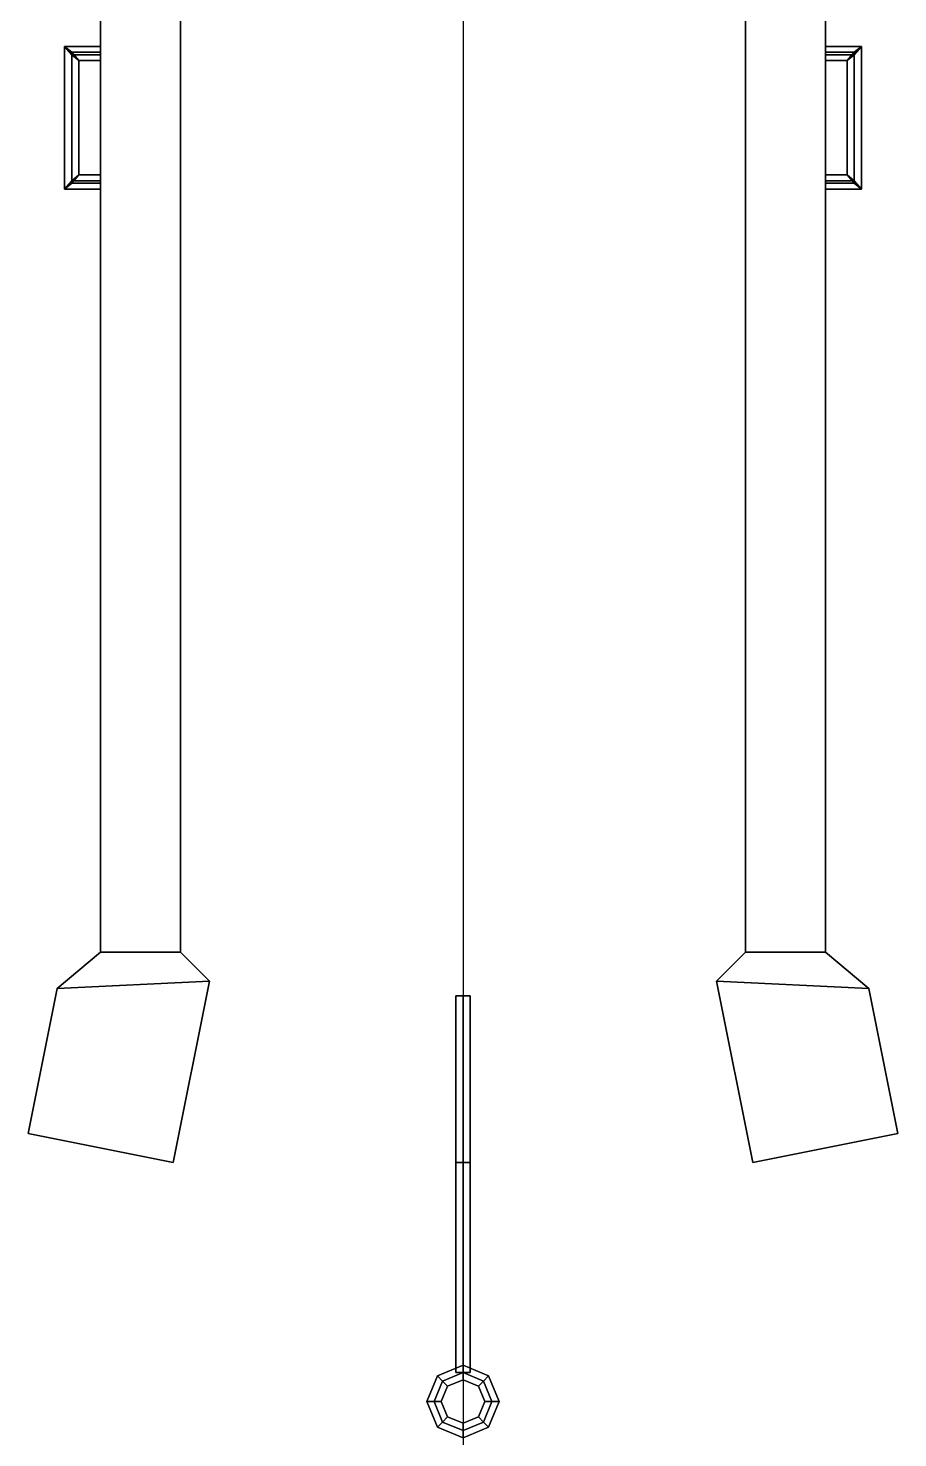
# Model space of a CAD drawing. Header units: millimetres. Extents: x -0.8 to 1, y -3.1 to 9.
# Drawn here: x -0.6 to 0.6, y -3.1 to -1.155 of the extents above; entities that cross this region are included whole.
import ezdxf

# ---------------------------------------------------------------- set-up
doc = ezdxf.new("R2010")
doc.units = ezdxf.units.MM
for name, color, linetype in [('tmp', 4, 'Continuous'), ('tow_ring', 1, 'Continuous'), ('trail', 6, 'Continuous'), ('trail2', 6, 'Continuous')]:
    doc.layers.add(name, color=color, linetype=linetype)

msp = doc.modelspace()

# ---------------------------------------------------------------- linework, layer by layer
at = {"layer": 'tmp'}
msp.add_xline((0, -0.04, 2.23), (0, -1), dxfattribs=at)
at = {"layer": 'tow_ring'}
for points in [[(0, -2.49, 0.06), (-0.01, -2.49, 0.05), (-0.01, -2.72, 0.05), (0, -2.72, 0.06)], [(-0.01, -2.49, 0.05), (0, -2.49, 0.04), (0, -2.72, 0.04), (-0.01, -2.72, 0.05)], [(0.01, -2.49, 0.05), (0, -2.49, 0.04), (-0.01, -2.49, 0.05), (0, -2.49, 0.06)], [(0.01, -2.49, 0.05), (0, -2.49, 0.06), (0, -2.72, 0.06), (0.01, -2.72, 0.05)], [(0, -2.49, 0.04), (0.01, -2.49, 0.05), (0.01, -2.72, 0.05), (0, -2.72, 0.04)], [(0, -2.72, 0.06), (-0.01, -2.72, 0.05), (-0.01, -3.01, 0.27), (0, -3.01, 0.28)], [(-0.01, -2.72, 0.05), (0, -2.72, 0.04), (0, -3.01, 0.26), (-0.01, -3.01, 0.27)], [(0.01, -2.72, 0.05), (0, -2.72, 0.06), (0, -3.01, 0.28), (0.01, -3.01, 0.27)], [(0, -2.72, 0.04), (0.01, -2.72, 0.05), (0.01, -3.01, 0.27), (0, -3.01, 0.26)], [(-0.0354, -3.0146, 0.27), (-0.0283, -3.0217, 0.28), (0, -3.01, 0.28), (0, -3, 0.27)], [(-0.0283, -3.0217, 0.26), (-0.0354, -3.0146, 0.27), (0, -3, 0.27), (0, -3.01, 0.26)], [(-0.0283, -3.0217, 0.28), (-0.0212, -3.0288, 0.27), (0, -3.02, 0.27), (0, -3.01, 0.28)], [(-0.0212, -3.0288, 0.27), (-0.0283, -3.0217, 0.26), (0, -3.01, 0.26), (0, -3.02, 0.27)], [(0, -3, 0.27), (0, -3.01, 0.28), (0.0283, -3.0217, 0.28), (0.0354, -3.0146, 0.27)], [(0, -3.01, 0.26), (0, -3, 0.27), (0.0354, -3.0146, 0.27), (0.0283, -3.0217, 0.26)], [(0, -3.01, 0.28), (0, -3.02, 0.27), (0.0212, -3.0288, 0.27), (0.0283, -3.0217, 0.28)], [(0, -3.02, 0.27), (0, -3.01, 0.26), (0.0283, -3.0217, 0.26), (0.0212, -3.0288, 0.27)], [(-0.05, -3.05, 0.27), (-0.04, -3.05, 0.28), (-0.0283, -3.0217, 0.28), (-0.0354, -3.0146, 0.27)], [(-0.04, -3.05, 0.26), (-0.05, -3.05, 0.27), (-0.0354, -3.0146, 0.27), (-0.0283, -3.0217, 0.26)], [(-0.04, -3.05, 0.28), (-0.03, -3.05, 0.27), (-0.0212, -3.0288, 0.27), (-0.0283, -3.0217, 0.28)], [(-0.03, -3.05, 0.27), (-0.04, -3.05, 0.26), (-0.0283, -3.0217, 0.26), (-0.0212, -3.0288, 0.27)], [(0.0283, -3.0217, 0.28), (0.0212, -3.0288, 0.27), (0.03, -3.05, 0.27), (0.04, -3.05, 0.28)], [(0.0212, -3.0288, 0.27), (0.0283, -3.0217, 0.26), (0.04, -3.05, 0.26), (0.03, -3.05, 0.27)], [(0.0354, -3.0146, 0.27), (0.0283, -3.0217, 0.28), (0.04, -3.05, 0.28), (0.05, -3.05, 0.27)], [(0.0283, -3.0217, 0.26), (0.0354, -3.0146, 0.27), (0.05, -3.05, 0.27), (0.04, -3.05, 0.26)], [(-0.0354, -3.0854, 0.27), (-0.0283, -3.0783, 0.28), (-0.04, -3.05, 0.28), (-0.05, -3.05, 0.27)], [(-0.0283, -3.0783, 0.26), (-0.0354, -3.0854, 0.27), (-0.05, -3.05, 0.27), (-0.04, -3.05, 0.26)], [(-0.0283, -3.0783, 0.28), (-0.0212, -3.0712, 0.27), (-0.03, -3.05, 0.27), (-0.04, -3.05, 0.28)], [(-0.0212, -3.0712, 0.27), (-0.0283, -3.0783, 0.26), (-0.04, -3.05, 0.26), (-0.03, -3.05, 0.27)], [(0.04, -3.05, 0.28), (0.03, -3.05, 0.27), (0.0212, -3.0712, 0.27), (0.0283, -3.0783, 0.28)], [(0.03, -3.05, 0.27), (0.04, -3.05, 0.26), (0.0283, -3.0783, 0.26), (0.0212, -3.0712, 0.27)], [(0.05, -3.05, 0.27), (0.04, -3.05, 0.28), (0.0283, -3.0783, 0.28), (0.0354, -3.0854, 0.27)], [(0.04, -3.05, 0.26), (0.05, -3.05, 0.27), (0.0354, -3.0854, 0.27), (0.0283, -3.0783, 0.26)], [(0, -3.09, 0.28), (0, -3.08, 0.27), (-0.0212, -3.0712, 0.27), (-0.0283, -3.0783, 0.28)], [(0, -3.08, 0.27), (0, -3.09, 0.26), (-0.0283, -3.0783, 0.26), (-0.0212, -3.0712, 0.27)], [(0.0283, -3.0783, 0.28), (0.0212, -3.0712, 0.27), (0, -3.08, 0.27), (0, -3.09, 0.28)], [(0.0212, -3.0712, 0.27), (0.0283, -3.0783, 0.26), (0, -3.09, 0.26), (0, -3.08, 0.27)], [(0, -3.1, 0.27), (0, -3.09, 0.28), (-0.0283, -3.0783, 0.28), (-0.0354, -3.0854, 0.27)], [(0, -3.09, 0.26), (0, -3.1, 0.27), (-0.0354, -3.0854, 0.27), (-0.0283, -3.0783, 0.26)], [(0.0354, -3.0854, 0.27), (0.0283, -3.0783, 0.28), (0, -3.09, 0.28), (0, -3.1, 0.27)], [(0.0283, -3.0783, 0.26), (0.0354, -3.0854, 0.27), (0, -3.1, 0.27), (0, -3.09, 0.26)]]:
    msp.add_3dface(points, dxfattribs=at)
at = {"layer": 'trail'}
for points in [[(-0.39, -0.56, 0.29), (-0.39, -2.43, 0.05), (-0.5, -2.43, 0.05), (-0.5, -0.56, 0.29)], [(-0.5, -2.43, 0.15), (-0.39, -2.43, 0.15), (-0.39, -0.56, 0.45), (-0.5, -0.56, 0.45)], [(-0.5, -0.56, 0.29), (-0.5, -2.43, 0.05), (-0.5, -2.43, 0.15), (-0.5, -0.56, 0.45)], [(-0.39, -0.56, 0.45), (-0.39, -2.43, 0.15), (-0.39, -2.43, 0.05), (-0.39, -0.56, 0.29)], [(-0.54, -1.3655, 0.2789), (-0.55, -1.3771, 0.287), (-0.55, -1.1802, 0.3217), (-0.54, -1.1883, 0.3102)], [(-0.55, -1.3771, 0.287), (-0.54, -1.369, 0.2986), (-0.54, -1.1917, 0.3298), (-0.55, -1.1802, 0.3217)], [(-0.5, -1.1917, 0.3298), (-0.5, -1.1802, 0.3217), (-0.55, -1.1802, 0.3217), (-0.54, -1.1917, 0.3298)], [(-0.5, -1.1802, 0.3217), (-0.5, -1.1883, 0.3102), (-0.54, -1.1883, 0.3102), (-0.55, -1.1802, 0.3217)], [(-0.53, -1.3574, 0.2905), (-0.54, -1.3655, 0.2789), (-0.54, -1.1883, 0.3102), (-0.53, -1.1998, 0.3183)], [(-0.5, -1.1883, 0.3102), (-0.5, -1.1998, 0.3183), (-0.53, -1.1998, 0.3183), (-0.54, -1.1883, 0.3102)], [(-0.54, -1.369, 0.2986), (-0.53, -1.3574, 0.2905), (-0.53, -1.1998, 0.3183), (-0.54, -1.1917, 0.3298)], [(-0.5, -1.1998, 0.3183), (-0.5, -1.1917, 0.3298), (-0.54, -1.1917, 0.3298), (-0.53, -1.1998, 0.3183)], [(-0.5, -1.369, 0.2986), (-0.5, -1.3574, 0.2905), (-0.53, -1.3574, 0.2905), (-0.54, -1.369, 0.2986)], [(-0.5, -1.3574, 0.2905), (-0.5, -1.3655, 0.2789), (-0.54, -1.3655, 0.2789), (-0.53, -1.3574, 0.2905)], [(-0.5, -1.3655, 0.2789), (-0.5, -1.3771, 0.287), (-0.55, -1.3771, 0.287), (-0.54, -1.3655, 0.2789)], [(-0.5, -1.3771, 0.287), (-0.5, -1.369, 0.2986), (-0.54, -1.369, 0.2986), (-0.55, -1.3771, 0.287)], [(-0.56, -2.48, 0.06), (-0.35, -2.47, 0.06), (-0.39, -2.43, 0.15), (-0.5, -2.43, 0.15)], [(-0.39, -2.43, 0.05), (-0.35, -2.47, 0.03), (-0.56, -2.48, 0.03), (-0.5, -2.43, 0.05)], [(-0.5, -2.43, 0.05), (-0.56, -2.48, 0.03), (-0.56, -2.48, 0.06), (-0.5, -2.43, 0.15)], [(-0.39, -2.43, 0.15), (-0.35, -2.47, 0.06), (-0.35, -2.47, 0.03), (-0.39, -2.43, 0.05)], [(-0.35, -2.47, 0.03), (-0.4, -2.72, 0.03), (-0.6, -2.68, 0.03), (-0.56, -2.48, 0.03)], [(-0.6, -2.68, 0.06), (-0.4, -2.72, 0.06), (-0.35, -2.47, 0.06), (-0.56, -2.48, 0.06)], [(-0.35, -2.47, 0.06), (-0.4, -2.72, 0.06), (-0.4, -2.72, 0.03), (-0.35, -2.47, 0.03)], [(-0.56, -2.48, 0.03), (-0.6, -2.68, 0.03), (-0.6, -2.68, 0.06), (-0.56, -2.48, 0.06)], [(-0.6, -2.68, 0.03), (-0.4, -2.72, 0.03), (-0.4, -2.72, 0.06), (-0.6, -2.68, 0.06)]]:
    msp.add_3dface(points, dxfattribs=at)
at = {"layer": 'trail2'}
for points in [[(0.39, -0.56, 0.45), (0.39, -2.43, 0.15), (0.39, -2.43, 0.05), (0.39, -0.56, 0.29)], [(0.39, -0.56, 0.29), (0.39, -2.43, 0.05), (0.5, -2.43, 0.05), (0.5, -0.56, 0.29)], [(0.5, -2.43, 0.15), (0.39, -2.43, 0.15), (0.39, -0.56, 0.45), (0.5, -0.56, 0.45)], [(0.5, -0.56, 0.29), (0.5, -2.43, 0.05), (0.5, -2.43, 0.15), (0.5, -0.56, 0.45)], [(0.5, -1.1802, 0.3217), (0.5, -1.1883, 0.3102), (0.54, -1.1883, 0.3102), (0.55, -1.1802, 0.3217)], [(0.5, -1.1917, 0.3298), (0.5, -1.1802, 0.3217), (0.55, -1.1802, 0.3217), (0.54, -1.1917, 0.3298)], [(0.55, -1.3771, 0.287), (0.54, -1.369, 0.2986), (0.54, -1.1917, 0.3298), (0.55, -1.1802, 0.3217)], [(0.54, -1.3655, 0.2789), (0.55, -1.3771, 0.287), (0.55, -1.1802, 0.3217), (0.54, -1.1883, 0.3102)], [(0.5, -1.1883, 0.3102), (0.5, -1.1998, 0.3183), (0.53, -1.1998, 0.3183), (0.54, -1.1883, 0.3102)], [(0.5, -1.1998, 0.3183), (0.5, -1.1917, 0.3298), (0.54, -1.1917, 0.3298), (0.53, -1.1998, 0.3183)], [(0.53, -1.3574, 0.2905), (0.54, -1.3655, 0.2789), (0.54, -1.1883, 0.3102), (0.53, -1.1998, 0.3183)], [(0.54, -1.369, 0.2986), (0.53, -1.3574, 0.2905), (0.53, -1.1998, 0.3183), (0.54, -1.1917, 0.3298)], [(0.5, -1.369, 0.2986), (0.5, -1.3574, 0.2905), (0.53, -1.3574, 0.2905), (0.54, -1.369, 0.2986)], [(0.5, -1.3574, 0.2905), (0.5, -1.3655, 0.2789), (0.54, -1.3655, 0.2789), (0.53, -1.3574, 0.2905)], [(0.5, -1.3655, 0.2789), (0.5, -1.3771, 0.287), (0.55, -1.3771, 0.287), (0.54, -1.3655, 0.2789)], [(0.5, -1.3771, 0.287), (0.5, -1.369, 0.2986), (0.54, -1.369, 0.2986), (0.55, -1.3771, 0.287)], [(0.56, -2.48, 0.06), (0.35, -2.47, 0.06), (0.39, -2.43, 0.15), (0.5, -2.43, 0.15)], [(0.39, -2.43, 0.15), (0.35, -2.47, 0.06), (0.35, -2.47, 0.03), (0.39, -2.43, 0.05)], [(0.39, -2.43, 0.05), (0.35, -2.47, 0.03), (0.56, -2.48, 0.03), (0.5, -2.43, 0.05)], [(0.5, -2.43, 0.05), (0.56, -2.48, 0.03), (0.56, -2.48, 0.06), (0.5, -2.43, 0.15)], [(0.35, -2.47, 0.03), (0.4, -2.72, 0.03), (0.6, -2.68, 0.03), (0.56, -2.48, 0.03)], [(0.6, -2.68, 0.06), (0.4, -2.72, 0.06), (0.35, -2.47, 0.06), (0.56, -2.48, 0.06)], [(0.35, -2.47, 0.06), (0.4, -2.72, 0.06), (0.4, -2.72, 0.03), (0.35, -2.47, 0.03)], [(0.56, -2.48, 0.03), (0.6, -2.68, 0.03), (0.6, -2.68, 0.06), (0.56, -2.48, 0.06)], [(0.6, -2.68, 0.03), (0.4, -2.72, 0.03), (0.4, -2.72, 0.06), (0.6, -2.68, 0.06)]]:
    msp.add_3dface(points, dxfattribs=at)

doc.saveas('drawing.dxf')
